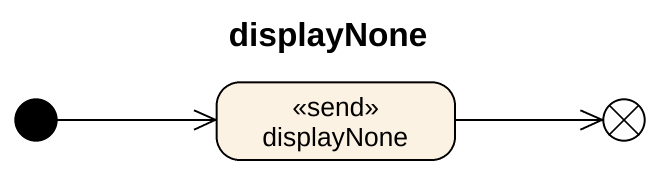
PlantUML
@startuml
title displayNone
hide empty description
state displayNone <<send>>
state flowfinal1 <<end>>
[*] -right-> displayNone
displayNone -right-> flowfinal1
@enduml
